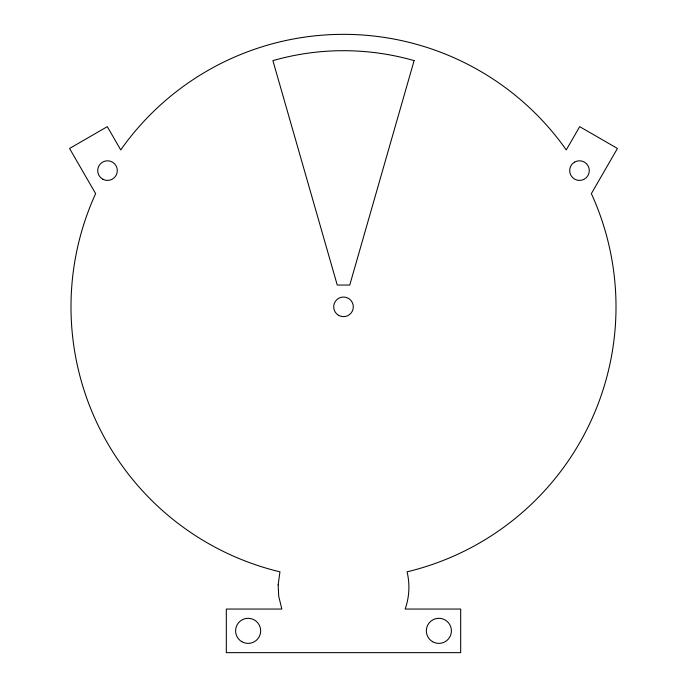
<?xml version="1.0" encoding="UTF-8"?>
<svg xmlns="http://www.w3.org/2000/svg" width="687" height="687" viewBox="0 0 687 687"><rect width="100%" height="100%" fill="white"/><g stroke="black" fill="none" stroke-linecap="round" stroke-linejoin="round"><path stroke-width="1.03" d="M278.141 584.972L278.733 596.35L281.85 609.051L226.324 609.051L226.324 652.65L460.676 652.65L460.676 609.051L405.15 609.051C409.383 597.166 410.045 584.053 407.048 571.799L409.426 571.258A272.499 272.499 0 0 0 592.443 196.01L591.344 193.665L617.441 148.461L579.691 126.657L566.243 149.946L563.958 146.675A272.499 272.499 0 0 0 123.042 146.675L120.757 149.946L107.309 126.657L69.559 148.461L95.656 193.665L94.557 196.01A272.499 272.499 0 0 0 277.574 571.258L279.952 571.799L278.141 584.972M414.106 60.619L349.752 285.045L337.248 285.045L272.894 60.619A256.148 256.148 0 0 1 414.106 60.619M574.59 162.106L574.289 162.278A9.807 9.807 0 0 0 570.991 175.503A9.807 9.807 0 0 0 584.096 179.264L584.397 179.092A9.807 9.807 0 0 0 587.986 165.696A9.807 9.807 0 0 0 574.59 162.106M102.904 179.264L102.603 179.092A9.807 9.807 0 0 1 99.014 165.696A9.807 9.807 0 0 1 112.41 162.106L112.711 162.278A9.807 9.807 0 0 1 116.009 175.503A9.807 9.807 0 0 1 102.904 179.264M338.597 315.342A9.807 9.807 0 0 0 353.307 306.849A9.807 9.807 0 0 0 338.597 298.356A9.807 9.807 0 0 0 338.597 315.342M432.604 641.71A12.538 12.538 0 0 0 451.411 630.846A12.538 12.538 0 0 0 432.604 619.992A12.538 12.538 0 0 0 432.604 641.71M241.858 641.71A12.538 12.538 0 0 0 260.656 630.846A12.538 12.538 0 0 0 241.858 619.992A12.538 12.538 0 0 0 241.858 641.71"/></g></svg>
